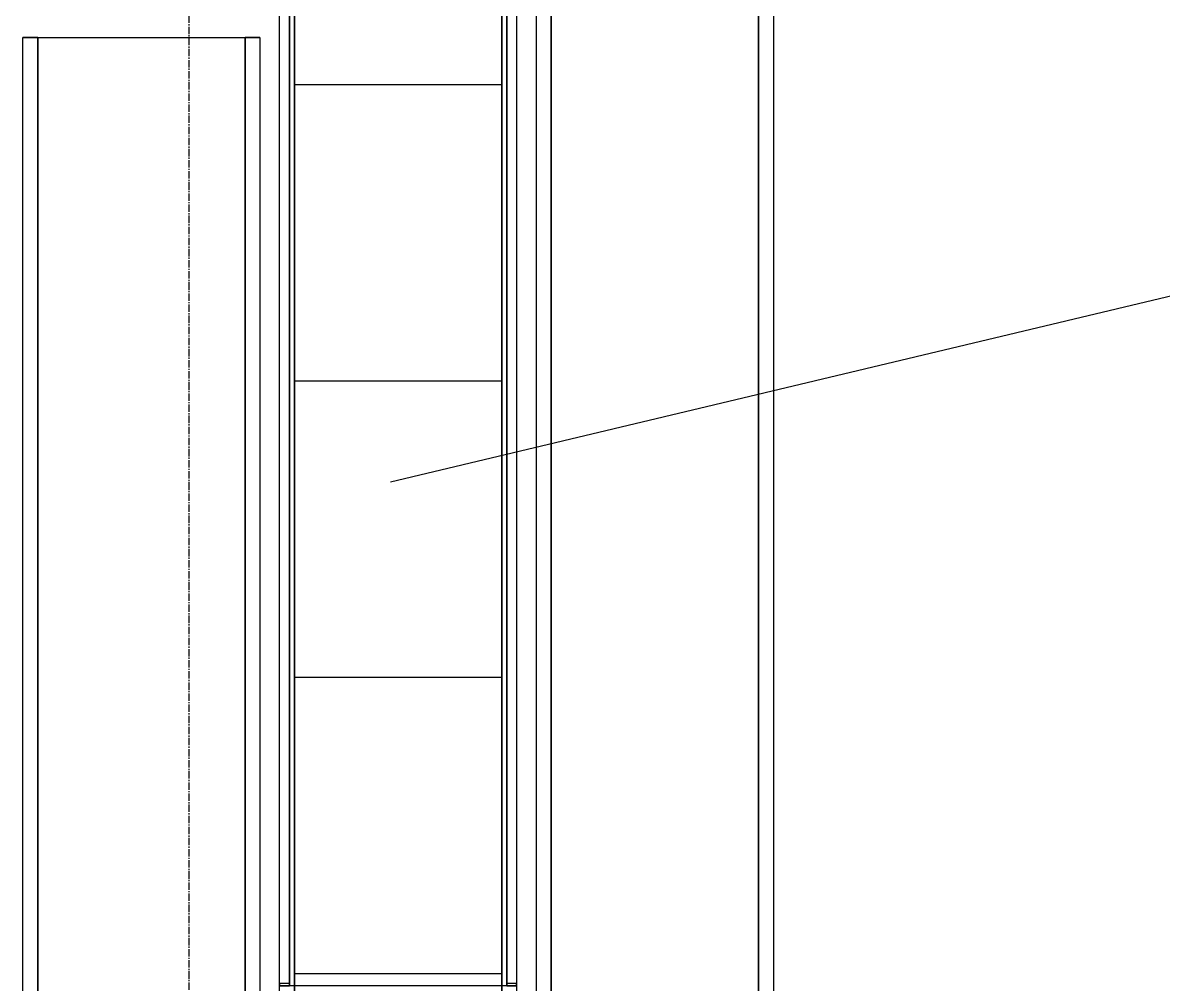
# Model space of a CAD drawing. Header units: inches. Extents: x -21257 to 11444, y 0 to 8704.
# Drawn here: x 8142.2 to 8257.7, y 1116 to 1213.3 of the extents above; entities that cross this region are included whole.
import ezdxf

# ---------------------------------------------------------------- set-up
doc = ezdxf.new("R2010")
doc.units = ezdxf.units.IN
doc.header["$MEASUREMENT"] = 0
doc.linetypes.add('CENTER2', pattern=[1.125, 0.75, -0.125, 0.125, -0.125])
for name, color, linetype in [('600-CONV-LAYOUT', 3, 'Continuous'), ('600-CONV-LAYOUT-LOWER', 3, 'Continuous'), ('600-CONV-NUMBERS', 3, 'Continuous'), ('Bldg_Cline', 8, 'CENTER2')]:
    doc.layers.add(name, color=color, linetype=linetype)

# ---------------------------------------------------------------- blocks, each defined once
blk = doc.blocks.new('Promise-US15-100330-00-10-003 Bldg Colums')
at = {"layer": 'Bldg_Cline'}
blk.add_line((7231, 7192), (7231, 8), dxfattribs=at)
blk = doc.blocks.new('Promise-US15-100330-00-20-408 500 600 Series')
at = {"layer": '600-CONV-LAYOUT', "linetype": 'Continuous'}
for p, q in [((-7359.24, -13364.05, 222), (-7380.24, -13364.05, 222)), ((-7359.24, -13394.05, 222), (-7380.24, -13394.05, 222)), ((-7359.24, -13424.05, 222), (-7380.24, -13424.05, 222)), ((-7359.24, -13454.05, 222), (-7380.24, -13454.05, 222))]:
    blk.add_line(p, q, dxfattribs=at)
at = {"layer": '600-CONV-LAYOUT'}
for points in [[(-7381.74, -13892.05, 215.5), (-7381.74, -13334.05, 215.5), (-7380.24, -13334.05, 215.5), (-7380.24, -13892.05, 215.5)], [(-7381.74, -13892.05, 222), (-7381.74, -13334.05, 222), (-7380.24, -13334.05, 222), (-7380.24, -13892.05, 222)], [(-7380.24, -13892.05, 222), (-7380.24, -13334.05, 222), (-7359.24, -13334.05, 222), (-7359.24, -13892.05, 222)], [(-7380.24, -13892.05, 222), (-7380.24, -13334.05, 222), (-7380.24, -13334.05, 215.5), (-7380.24, -13892.05, 215.5)], [(-7359.24, -13892.05, 222), (-7359.24, -13334.05, 222), (-7359.24, -13334.05, 215.5), (-7359.24, -13892.05, 215.5)], [(-7359.24, -13892.05, 215.5), (-7359.24, -13334.05, 215.5), (-7357.74, -13334.05, 215.5), (-7357.74, -13892.05, 215.5)], [(-7359.24, -13892.05, 222), (-7359.24, -13334.05, 222), (-7357.74, -13334.05, 222), (-7357.74, -13892.05, 222)]]:
    blk.add_3dface(points, dxfattribs=at)
at = {"layer": '600-CONV-LAYOUT-LOWER'}
for points in [[(-7354.24, -13335.2, 26.5), (-7354.24, -13875.2, 26.5), (-7355.74, -13875.2, 26.5), (-7355.74, -13335.2, 26.5)], [(-7354.24, -13335.2, 30), (-7354.24, -13875.2, 30), (-7355.74, -13875.2, 30), (-7355.74, -13335.2, 30)], [(-7333.24, -13335.2, 30), (-7333.24, -13875.2, 30), (-7354.24, -13875.2, 30), (-7354.24, -13335.2, 30)], [(-7354.24, -13335.2, 30), (-7354.24, -13875.2, 30), (-7354.24, -13875.2, 26.5), (-7354.24, -13335.2, 26.5)], [(-7333.24, -13335.2, 30), (-7333.24, -13875.2, 30), (-7333.24, -13875.2, 26.5), (-7333.24, -13335.2, 26.5)], [(-7331.74, -13335.2, 26.5), (-7331.74, -13875.2, 26.5), (-7333.24, -13875.2, 26.5), (-7333.24, -13335.2, 26.5)], [(-7331.74, -13335.2, 30), (-7331.74, -13875.2, 30), (-7333.24, -13875.2, 30), (-7333.24, -13335.2, 30)], [(-7380.74, -13335.63, 39.51), (-7380.74, -13455.03, 27.51), (-7381.74, -13455.03, 27.51), (-7381.74, -13335.63, 39.51)], [(-7380.74, -13335.88, 42), (-7380.74, -13455.28, 30), (-7381.74, -13455.28, 30), (-7381.74, -13335.88, 42)], [(-7380.74, -13335.88, 42), (-7380.74, -13455.28, 30), (-7380.74, -13455.03, 27.51), (-7380.74, -13335.63, 39.51)], [(-7358.74, -13335.88, 42), (-7358.74, -13455.28, 30), (-7380.74, -13455.28, 30), (-7380.74, -13335.88, 42)], [(-7358.74, -13335.88, 42), (-7358.74, -13455.28, 30), (-7358.74, -13455.03, 27.51), (-7358.74, -13335.63, 39.51)], [(-7357.74, -13335.63, 39.51), (-7357.74, -13455.03, 27.51), (-7358.74, -13455.03, 27.51), (-7358.74, -13335.63, 39.51)], [(-7357.74, -13335.88, 42), (-7357.74, -13455.28, 30), (-7358.74, -13455.28, 30), (-7358.74, -13335.88, 42)], [(-7406.24, -13359.26, 30), (-7406.24, -13359.26, 26.5), (-7407.74, -13359.26, 26.5), (-7407.74, -13359.26, 30)], [(-7406.24, -13359.26, 26.5), (-7406.24, -13875.26, 26.5), (-7407.74, -13875.26, 26.5), (-7407.74, -13359.26, 26.5)], [(-7406.24, -13359.26, 30), (-7406.24, -13875.26, 30), (-7407.74, -13875.26, 30), (-7407.74, -13359.26, 30)], [(-7385.24, -13359.26, 30), (-7385.24, -13875.26, 30), (-7406.24, -13875.26, 30), (-7406.24, -13359.26, 30)], [(-7406.24, -13359.26, 30), (-7406.24, -13875.26, 30), (-7406.24, -13875.26, 26.5), (-7406.24, -13359.26, 26.5)], [(-7383.74, -13359.26, 30), (-7383.74, -13359.26, 26.5), (-7385.24, -13359.26, 26.5), (-7385.24, -13359.26, 30)], [(-7385.24, -13359.26, 30), (-7385.24, -13875.26, 30), (-7385.24, -13875.26, 26.5), (-7385.24, -13359.26, 26.5)], [(-7383.74, -13359.26, 26.5), (-7383.74, -13875.26, 26.5), (-7385.24, -13875.26, 26.5), (-7385.24, -13359.26, 26.5)], [(-7383.74, -13359.26, 30), (-7383.74, -13875.26, 30), (-7385.24, -13875.26, 30), (-7385.24, -13359.26, 30)], [(-7381.74, -13455.28, 30), (-7380.74, -13455.28, 30), (-7380.74, -13455.03, 27.51), (-7381.74, -13455.03, 27.51)], [(-7357.74, -13455.28, 30), (-7357.74, -13455.03, 27.51), (-7358.74, -13455.03, 27.51), (-7358.74, -13455.28, 30)]]:
    blk.add_3dface(points, dxfattribs=at)
at = {"layer": '600-CONV-NUMBERS', "linetype": 'Continuous'}
blk.add_line((-7370.5, -13404.23, 42), (-7276.62, -13381.84, 360), dxfattribs=at)

msp = doc.modelspace()

# ---------------------------------------------------------------- block references
for name, p in [('Promise-US15-100330-00-10-003 Bldg Colums', (928.05, 515.51)), ('Promise-US15-100330-00-20-408 500 600 Series', (15549.99, 14571.05))]:
    msp.add_blockref(name, p)

doc.saveas('drawing.dxf')
